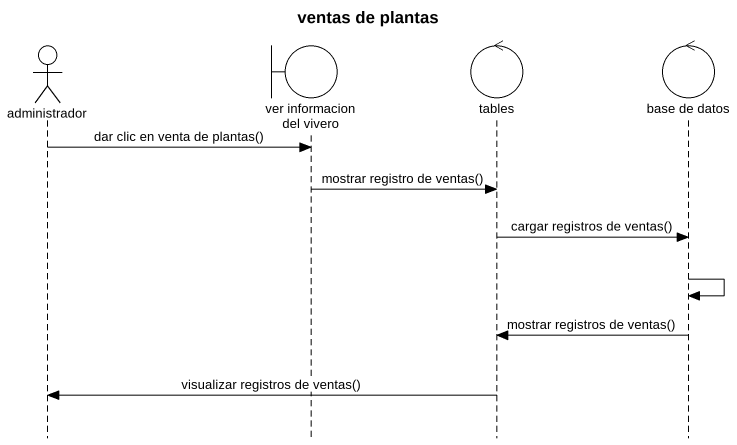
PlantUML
@startuml
title ventas de plantas
hide footbox
actor administrador
boundary "ver informacion del vivero" as ver_informacion_del_vivero
control tables
control "base de datos" as base_de_datos

administrador -> ver_informacion_del_vivero : dar clic en venta de plantas()
ver_informacion_del_vivero -> tables : mostrar registro de ventas()
tables -> base_de_datos : cargar registros de ventas()
base_de_datos -> base_de_datos
base_de_datos -> tables : mostrar registros de ventas()
tables -> administrador : visualizar registros de ventas()
@enduml
